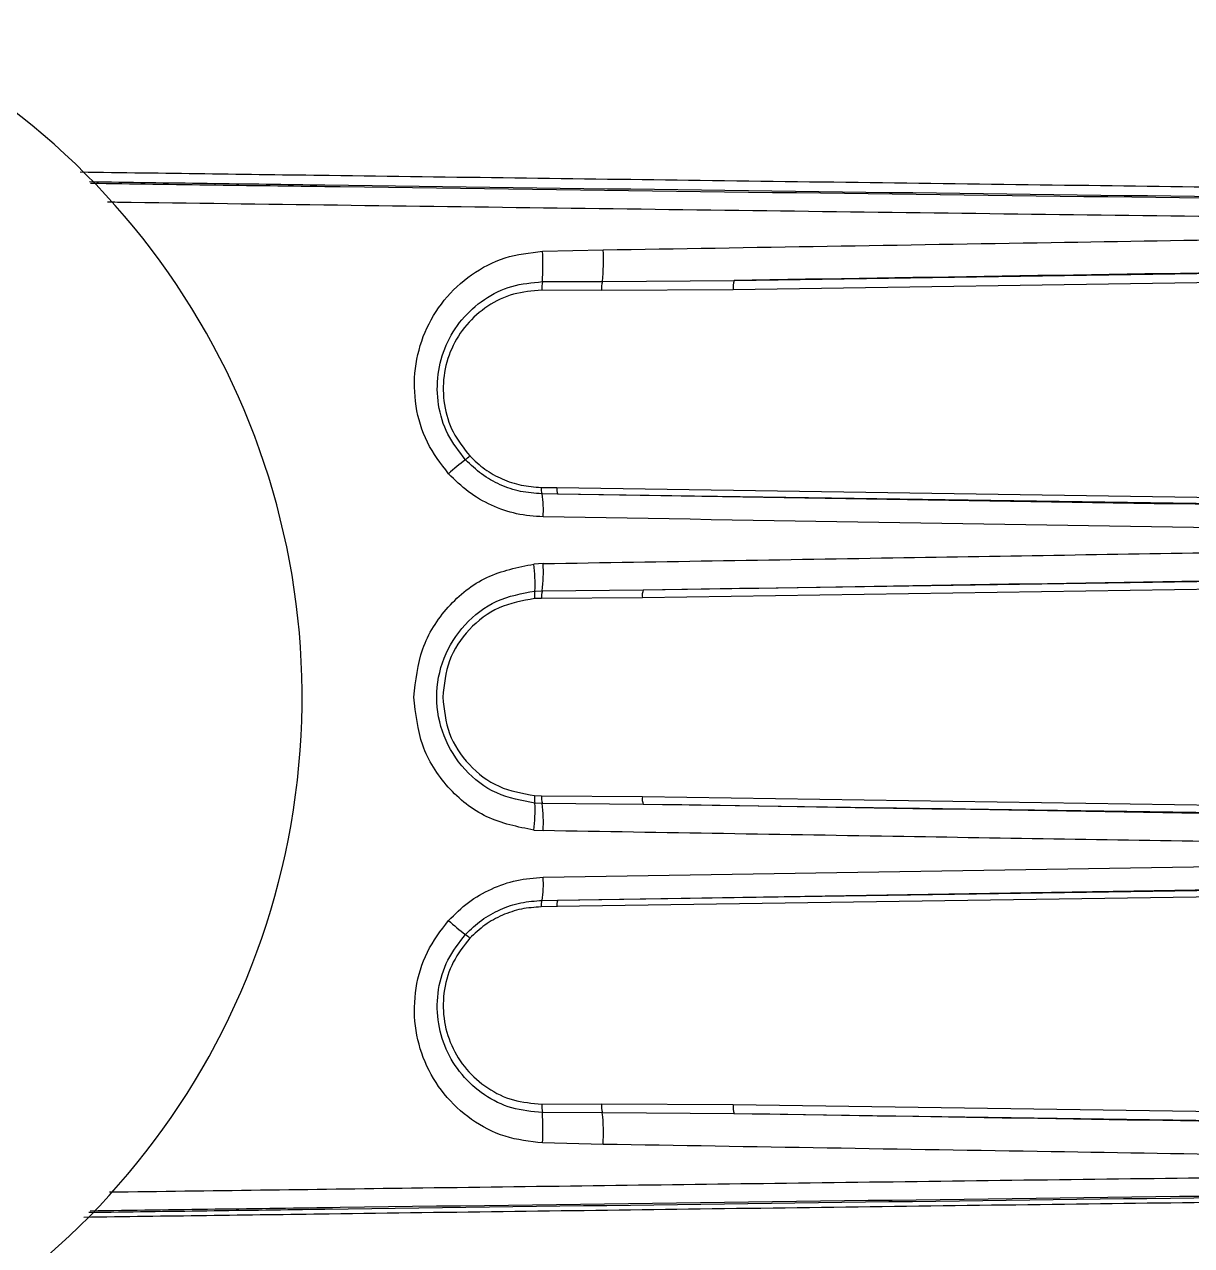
# Model space of a CAD drawing. Extents: x 11 to 120, y 2 to 94.
# Drawn here: x 91.848 to 94.215, y 39.407 to 41.882 of the extents above; entities that cross this region are included whole.
import ezdxf

# ---------------------------------------------------------------- set-up
doc = ezdxf.new("R2010")
doc.units = 0
doc.header["$MEASUREMENT"] = 0
doc.layers.add('OBJECT', color=7, linetype='CONTINUOUS')

msp = doc.modelspace()

# ---------------------------------------------------------------- linework, layer by layer
at = {"layer": 'OBJECT'}
for p, q in [((92.8988, 41.4227), (93.0217, 41.4255)), ((93.2874, 41.3635), (95.5, 41.3963)), ((93.0201, 41.3614), (93.2874, 41.3635)), ((95.4982, 41.3771), (93.2856, 41.3448)), ((93.0185, 41.3434), (92.8972, 41.3438)), ((92.8984, 41.3611), (93.0201, 41.3614)), ((93.2856, 41.3448), (93.0185, 41.3434)), ((92.8959, 40.9441), (92.928, 40.9437)), ((92.928, 40.9437), (95.4982, 40.905)), ((92.9298, 40.9305), (92.8977, 40.931)), ((95.5, 40.8919), (92.9298, 40.9305)), ((92.9001, 40.7896), (92.8814, 40.7886)), ((93.1031, 40.7363), (95.5, 40.7722)), ((95.4982, 40.7561), (93.1013, 40.7204)), ((92.8833, 40.7339), (92.8983, 40.7345)), ((93.1013, 40.7204), (92.8967, 40.719)), ((92.8983, 40.7345), (93.1031, 40.7363)), ((92.8967, 40.719), (92.8828, 40.7186)), ((92.8828, 40.3193), (92.8967, 40.3188)), ((92.8983, 40.3033), (92.8833, 40.3039)), ((92.8967, 40.3188), (93.1013, 40.3174)), ((93.1031, 40.3015), (92.8983, 40.3033)), ((93.1013, 40.3174), (95.4982, 40.2817)), ((95.5, 40.2656), (93.1031, 40.3015)), ((92.8814, 40.2492), (92.9001, 40.2482)), ((95.4982, 40.1328), (92.928, 40.0942)), ((92.9298, 40.1073), (95.5, 40.1459)), ((92.8977, 40.1068), (92.9298, 40.1073)), ((92.928, 40.0942), (92.8959, 40.0937)), ((92.8972, 39.694), (93.0185, 39.6944)), ((93.0185, 39.6944), (93.2856, 39.6931)), ((93.2856, 39.6931), (95.4982, 39.6607)), ((93.0201, 39.6764), (92.8984, 39.6767)), ((93.2874, 39.6744), (93.0201, 39.6764)), ((95.5, 39.6415), (93.2874, 39.6744)), ((93.0217, 39.6123), (92.8988, 39.6151))]:
    msp.add_line(p, q, dxfattribs=at)
for centre, radius, start, end in [((90.9113, 40.5189), 1.5, 209.9264, 65.3757), ((92.4646, 41.3948), 0.4351, 355.5546, 3.6745), ((92.6425, 41.4029), 0.3799, 353.7286, 3.4165), ((93.322, 41.3506), 0.0369, 159.6969, 189.1886), ((92.9628, 41.3478), 0.0657, 168.3631, 183.5259), ((93.0754, 41.3476), 0.057, 166.0329, 184.27), ((92.9178, 40.7525), 0.3031, 125.3124, 133.7266), ((92.4423, 41.3363), 0.4509, 311.7527, 313.2414), ((92.9232, 40.9411), 0.0275, 173.8212, 201.6963), ((92.9532, 40.9405), 0.0254, 172.7747, 203.01), ((92.6962, 40.8973), 0.2043, 356.3119, 9.4921), ((92.5619, 40.75), 0.3218, 357.1238, 6.8875), ((92.5594, 40.7729), 0.3411, 353.5373, 2.8147), ((92.9285, 40.7245), 0.0461, 168.313, 187.4702), ((92.9436, 40.7219), 0.0469, 164.5302, 183.5845), ((93.1327, 40.7249), 0.0318, 158.9052, 188.035), ((92.5619, 40.2878), 0.3218, 353.1125, 2.8762), ((92.9285, 40.3133), 0.0461, 172.5298, 191.687), ((92.9436, 40.3159), 0.0469, 176.4155, 195.4698), ((92.5594, 40.2649), 0.3411, 357.1853, 6.4628), ((93.1327, 40.3129), 0.0318, 171.965, 201.0948), ((92.6962, 40.1405), 0.2043, 350.5079, 3.6881), ((92.9232, 40.0967), 0.0275, 158.3037, 186.1788), ((92.9532, 40.0973), 0.0254, 156.9893, 187.226), ((92.9178, 40.2853), 0.3031, 226.2734, 234.6876), ((92.443, 39.7022), 0.45, 46.757, 48.2489), ((92.9628, 39.69), 0.0657, 176.4742, 191.6368), ((93.0754, 39.6902), 0.057, 175.731, 193.9659), ((93.322, 39.6872), 0.0369, 170.8107, 200.3042), ((92.4646, 39.643), 0.4351, 356.3255, 4.4454), ((92.6425, 39.6349), 0.3798, 356.5834, 6.2715)]:
    msp.add_arc(centre, radius, start, end, dxfattribs=at)
for points, knots in [([(91.9615, 41.5835), (92.1298, 41.5812), (92.5491, 41.5755), (93.2308, 41.5665), (93.9975, 41.5564), (94.7576, 41.5467), (95.2544, 41.5404), (95.4983, 41.5374)], [0, 0, 0, 0, 0.142368, 0.354744, 0.577357, 0.79244, 1, 1, 1, 1]), ([(95.5014, 41.5175), (94.9955, 41.5238), (93.983, 41.5364), (92.8079, 41.5517), (92.1393, 41.5609), (91.9801, 41.5631)], [0, 0, 0, 0, 0.432006, 0.864763, 1, 1, 1, 1]), ([(91.9823, 41.5607), (92.1511, 41.5583), (92.8398, 41.5489), (94.0454, 41.5332), (95.0788, 41.5204), (95.5951, 41.5139)], [0, 0, 0, 0, 0.1398204, 0.5701913, 1, 1, 1, 1]), ([(92.0166, 41.5228), (92.0234, 41.5227), (92.3277, 41.5185), (92.9337, 41.5105), (93.8336, 41.4988), (94.7244, 41.4877), (95.3124, 41.4806), (95.6006, 41.4772)], [0, 0, 0, 0, 0.005638, 0.253972, 0.506326, 0.7581146, 1, 1, 1, 1]), ([(93.0217, 41.4255), (93.3246, 41.4305), (93.9147, 41.4403), (94.7744, 41.4543), (95.3304, 41.4632), (95.6006, 41.4676)], [0, 0, 0, 0, 0.351668, 0.685, 1, 1, 1, 1]), ([(92.7083, 40.9716), (92.6926, 40.9922), (92.6612, 41.0335), (92.6392, 41.1087), (92.6375, 41.1857), (92.6574, 41.2598), (92.6967, 41.3255), (92.7527, 41.3774), (92.8216, 41.4137), (92.873, 41.4197), (92.8988, 41.4227)], [0, 0, 0, 0, 0.124845, 0.24983, 0.374893, 0.499993, 0.625063, 0.749967, 0.874601, 1, 1, 1, 1]), ([(95.5953, 41.3995), (95.2123, 41.3937), (94.4445, 41.3819), (93.6738, 41.3696), (93.2874, 41.3635)], [0, 0, 0, 0, 0.498752, 1, 1, 1, 1]), ([(92.7426, 40.9999), (92.7296, 41.0167), (92.7035, 41.0501), (92.6853, 41.1113), (92.6842, 41.1737), (92.7008, 41.2334), (92.7333, 41.2859), (92.7792, 41.3271), (92.8356, 41.3552), (92.8774, 41.3591), (92.8984, 41.3611)], [0, 0, 0, 0, 0.1256654, 0.2503638, 0.3748711, 0.4993744, 0.6239874, 0.748872, 0.8742199, 1, 1, 1, 1]), ([(92.8972, 41.3438), (92.8777, 41.3421), (92.8388, 41.3389), (92.7862, 41.3133), (92.7429, 41.2753), (92.7121, 41.2264), (92.6963, 41.1704), (92.6973, 41.1118), (92.7145, 41.0545), (92.739, 41.0234), (92.7513, 41.0078)], [0, 0, 0, 0, 0.124906, 0.249953, 0.375023, 0.500104, 0.625117, 0.749959, 0.874675, 1, 1, 1, 1]), ([(92.8977, 40.931), (92.8832, 40.932), (92.8542, 40.9341), (92.8126, 40.9484), (92.7742, 40.9697), (92.7531, 40.9898), (92.7426, 40.9999)], [0, 0, 0, 0, 0.251653, 0.500767, 0.75093, 1, 1, 1, 1]), ([(92.7513, 41.0078), (92.7611, 40.9985), (92.7809, 40.9797), (92.8167, 40.9601), (92.8555, 40.9469), (92.8824, 40.945), (92.8959, 40.9441)], [0, 0, 0, 0, 0.249435, 0.499655, 0.748628, 1, 1, 1, 1]), ([(92.9001, 40.8842), (92.882, 40.8855), (92.8459, 40.8883), (92.7944, 40.9065), (92.747, 40.9335), (92.7212, 40.9589), (92.7083, 40.9716)], [0, 0, 0, 0, 0.250785, 0.500021, 0.750018, 1, 1, 1, 1]), ([(95.5953, 40.8882), (95.1518, 40.8951), (94.2649, 40.9089), (93.3748, 40.9233), (92.9298, 40.9305)], [0, 0, 0, 0, 0.500069, 1, 1, 1, 1]), ([(95.6006, 40.841), (95.1543, 40.848), (94.2558, 40.862), (93.354, 40.8767), (92.9001, 40.8842)], [0, 0, 0, 0, 0.49662, 1, 1, 1, 1]), ([(92.9001, 40.7896), (93.144, 40.7936), (93.6195, 40.8015), (94.3133, 40.8128), (94.9697, 40.8233), (95.3943, 40.83), (95.6006, 40.8333)], [0, 0, 0, 0, 0.27038, 0.527173, 0.77038, 1, 1, 1, 1]), ([(92.6381, 40.5189), (92.6416, 40.5522), (92.6487, 40.6189), (92.7035, 40.7049), (92.783, 40.7688), (92.8486, 40.782), (92.8814, 40.7886)], [0, 0, 0, 0, 0.24993, 0.499886, 0.749919, 1, 1, 1, 1]), ([(93.1031, 40.7363), (93.5194, 40.743), (94.3516, 40.7564), (95.1808, 40.7693), (95.5953, 40.7757)], [0, 0, 0, 0, 0.500229, 1, 1, 1, 1]), ([(92.8833, 40.3039), (92.8567, 40.3089), (92.8036, 40.3187), (92.738, 40.3692), (92.6945, 40.4381), (92.6793, 40.519), (92.6945, 40.5998), (92.7381, 40.6687), (92.8037, 40.7191), (92.8567, 40.729), (92.8833, 40.7339)], [0, 0, 0, 0, 0.125649, 0.250726, 0.375502, 0.500092, 0.624668, 0.749422, 0.874515, 1, 1, 1, 1]), ([(92.8828, 40.7186), (92.858, 40.7141), (92.8084, 40.7053), (92.7474, 40.6587), (92.7047, 40.5945), (92.6991, 40.5441), (92.6964, 40.5189)], [0, 0, 0, 0, 0.25068, 0.500935, 0.750645, 1, 1, 1, 1]), ([(92.8814, 40.2492), (92.8485, 40.2558), (92.7829, 40.269), (92.7034, 40.333), (92.6487, 40.419), (92.6416, 40.4856), (92.6381, 40.5189)], [0, 0, 0, 0, 0.250566, 0.500351, 0.750175, 1, 1, 1, 1]), ([(92.6964, 40.5189), (92.6991, 40.4937), (92.7047, 40.4433), (92.7474, 40.3791), (92.8084, 40.3326), (92.8579, 40.3237), (92.8828, 40.3193)], [0, 0, 0, 0, 0.249291, 0.498953, 0.749084, 1, 1, 1, 1]), ([(95.5953, 40.2622), (95.1808, 40.2686), (94.3516, 40.2814), (93.5194, 40.2948), (93.1031, 40.3015)], [0, 0, 0, 0, 0.499771, 1, 1, 1, 1]), ([(95.6006, 40.2045), (95.3943, 40.2078), (94.9697, 40.2145), (94.3133, 40.225), (93.6195, 40.2363), (93.144, 40.2442), (92.9001, 40.2482)], [0, 0, 0, 0, 0.22962, 0.472827, 0.72962, 1, 1, 1, 1]), ([(92.9001, 40.1537), (93.354, 40.1611), (94.2558, 40.1758), (95.1543, 40.1898), (95.6006, 40.1968)], [0, 0, 0, 0, 0.50338, 1, 1, 1, 1]), ([(92.7083, 40.0662), (92.7213, 40.079), (92.7471, 40.1044), (92.7946, 40.1314), (92.8461, 40.1496), (92.8821, 40.1523), (92.9001, 40.1537)], [0, 0, 0, 0, 0.251427, 0.50031, 0.75055, 1, 1, 1, 1]), ([(92.9298, 40.1073), (93.3748, 40.1145), (94.2649, 40.1289), (95.1518, 40.1427), (95.5953, 40.1496)], [0, 0, 0, 0, 0.499931, 1, 1, 1, 1]), ([(92.7426, 40.0379), (92.7532, 40.0481), (92.7743, 40.0682), (92.8128, 40.0895), (92.8543, 40.1037), (92.8833, 40.1058), (92.8977, 40.1068)], [0, 0, 0, 0, 0.2510338, 0.4998421, 0.7502371, 1, 1, 1, 1]), ([(92.8959, 40.0937), (92.8825, 40.0928), (92.8556, 40.0909), (92.8169, 40.0778), (92.7809, 40.0581), (92.7612, 40.0394), (92.7513, 40.03)], [0, 0, 0, 0, 0.249686, 0.500038, 0.748854, 1, 1, 1, 1]), ([(92.8988, 39.6151), (92.873, 39.6181), (92.8216, 39.6241), (92.7527, 39.6604), (92.6967, 39.7123), (92.6574, 39.778), (92.6375, 39.8521), (92.6392, 39.9291), (92.6612, 40.0043), (92.6926, 40.0456), (92.7083, 40.0662)], [0, 0, 0, 0, 0.125399, 0.250033, 0.374938, 0.500007, 0.625107, 0.75017, 0.875155, 1, 1, 1, 1]), ([(92.8984, 39.6767), (92.8774, 39.6787), (92.8356, 39.6826), (92.7792, 39.7108), (92.7333, 39.7518), (92.7008, 39.8043), (92.6841, 39.8641), (92.6853, 39.9266), (92.7036, 39.9878), (92.7296, 40.0212), (92.7426, 40.0379)], [0, 0, 0, 0, 0.1259449, 0.2510612, 0.3759101, 0.5005463, 0.6251221, 0.7498254, 0.8747778, 1, 1, 1, 1]), ([(92.7513, 40.03), (92.739, 40.0145), (92.7146, 39.9834), (92.6973, 39.9262), (92.6962, 39.8676), (92.7121, 39.8116), (92.7428, 39.7627), (92.786, 39.7247), (92.8387, 39.699), (92.8777, 39.6957), (92.8972, 39.694)], [0, 0, 0, 0, 0.124851, 0.24967, 0.374508, 0.499432, 0.624474, 0.749587, 0.874619, 1, 1, 1, 1]), ([(95.5953, 39.6383), (95.2123, 39.6441), (94.4445, 39.6559), (93.6738, 39.6682), (93.2874, 39.6744)], [0, 0, 0, 0, 0.498752, 1, 1, 1, 1]), ([(95.6006, 39.5702), (95.3304, 39.5746), (94.7744, 39.5835), (93.9147, 39.5975), (93.3246, 39.6073), (93.0217, 39.6123)], [0, 0, 0, 0, 0.315, 0.648332, 1, 1, 1, 1]), ([(95.6006, 39.5606), (95.3613, 39.5578), (94.8747, 39.552), (94.1309, 39.5427), (93.381, 39.5331), (92.6748, 39.5239), (92.2248, 39.5178), (92.0205, 39.5151)], [0, 0, 0, 0, 0.201085, 0.409049, 0.623898, 0.829248, 1, 1, 1, 1]), ([(95.4983, 39.5101), (95.2543, 39.5071), (94.7575, 39.5009), (93.9974, 39.4912), (93.2306, 39.4812), (92.5513, 39.4722), (92.1344, 39.4666), (91.9685, 39.4643)], [0, 0, 0, 0, 0.207982, 0.423517, 0.646611, 0.859369, 1, 1, 1, 1]), ([(91.979, 39.4746), (92.1384, 39.4767), (92.807, 39.4859), (93.9819, 39.5012), (94.9942, 39.5138), (95.4998, 39.5201)], [0, 0, 0, 0, 0.13541, 0.568071, 1, 1, 1, 1]), ([(95.5951, 39.5239), (95.0788, 39.5175), (94.0454, 39.5046), (92.8396, 39.4889), (92.1507, 39.4795), (91.9817, 39.4771)], [0, 0, 0, 0, 0.429735, 0.860034, 1, 1, 1, 1])]:
    msp.add_open_spline(points, degree=3, knots=knots, dxfattribs=at)

doc.saveas('drawing.dxf')
